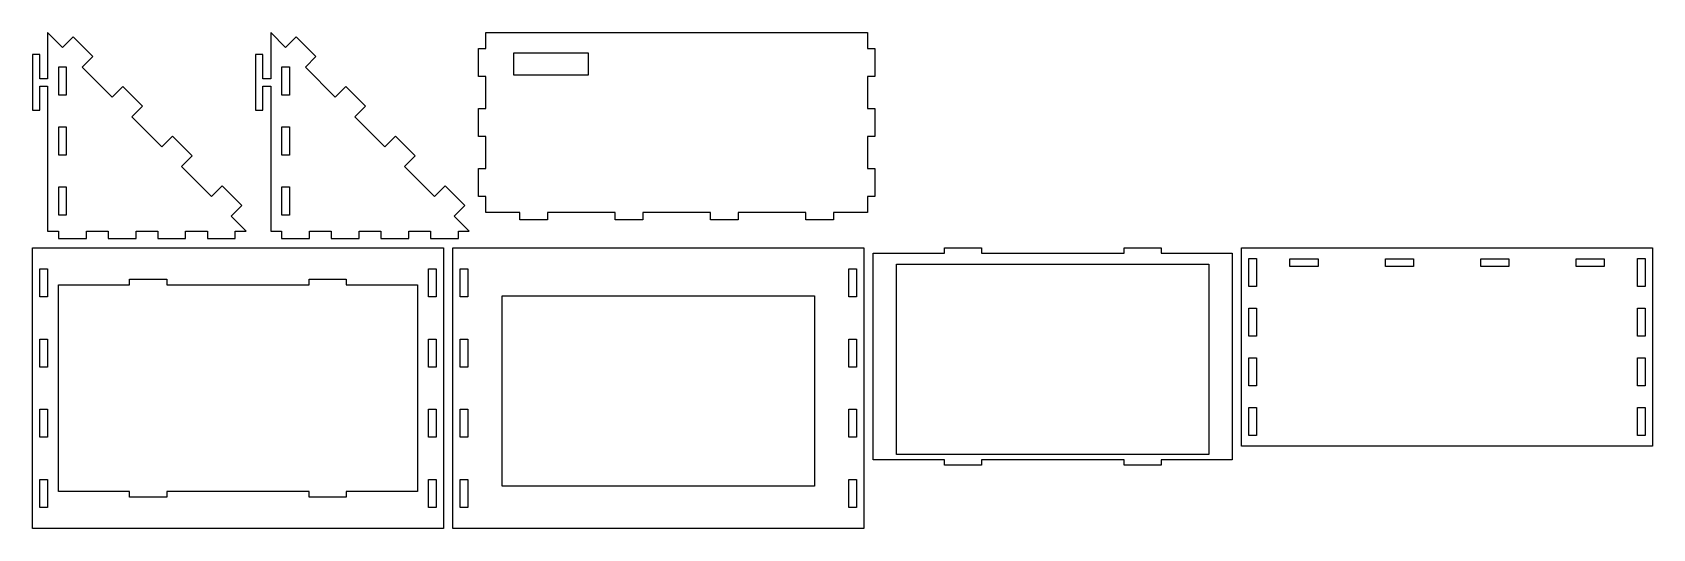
# Model space of a CAD drawing. Header units: metres. Extents: x 0 to 873, y -267 to 0.
import ezdxf

# ---------------------------------------------------------------- set-up
doc = ezdxf.new("R2010")
doc.units = ezdxf.units.M

msp = doc.modelspace()

# ---------------------------------------------------------------- linework, layer by layer
at = {"layer": 'SNIJDEN'}
for p, q in [((8.2, 0), (8.2, -24.957)), ((16.266, -8.066), (8.2, 0)), ((128.357, 0), (128.357, -24.957)), ((136.423, -8.066), (128.357, 0)), ((244.314, 0), (449.774, 0)), ((244.314, -8.659), (244.314, 0)), ((449.774, 0), (449.774, -8.659)), ((21.923, -2.409), (16.266, -8.066)), ((32.53, -13.016), (21.923, -2.409)), ((142.08, -2.409), (136.423, -8.066)), ((152.687, -13.016), (142.08, -2.409)), ((240.314, -23.659), (240.314, -8.659)), ((240.314, -8.659), (244.314, -8.659)), ((449.774, -8.659), (453.774, -8.659)), ((453.774, -8.659), (453.774, -23.659)), ((4, -11.957), (0, -11.957)), ((0, -11.957), (0, -41.957)), ((4, -24.957), (4, -11.957)), ((26.873, -18.673), (32.53, -13.016)), ((124.157, -11.957), (120.157, -11.957)), ((120.157, -11.957), (120.157, -41.957)), ((124.157, -24.957), (124.157, -11.957)), ((147.03, -18.673), (152.687, -13.016)), ((259.314, -10.957), (299.314, -10.957)), ((259.314, -22.957), (259.314, -10.957)), ((299.314, -10.957), (299.314, -22.957)), ((8.2, -24.957), (4, -24.957)), ((14.15, -18.609), (18.25, -18.609)), ((14.15, -33.709), (14.15, -18.609)), ((18.25, -18.609), (18.25, -33.709)), ((43.006, -34.806), (26.873, -18.673)), ((128.357, -24.957), (124.157, -24.957)), ((134.307, -18.609), (138.407, -18.609)), ((134.307, -33.709), (134.307, -18.609)), ((138.407, -18.609), (138.407, -33.709)), ((163.163, -34.806), (147.03, -18.673)), ((244.314, -23.659), (240.314, -23.659)), ((244.314, -40.978), (244.314, -23.659)), ((299.314, -22.957), (259.314, -22.957)), ((453.774, -23.659), (449.774, -23.659)), ((449.774, -23.659), (449.774, -40.978)), ((4, -41.957), (4, -28.957)), ((4, -28.957), (8.2, -28.957)), ((8.2, -28.957), (8.2, -106.957)), ((18.25, -33.709), (14.15, -33.709)), ((48.662, -29.149), (43.006, -34.806)), ((59.269, -39.755), (48.662, -29.149)), ((124.157, -41.957), (124.157, -28.957)), ((124.157, -28.957), (128.357, -28.957)), ((128.357, -28.957), (128.357, -106.957)), ((138.407, -33.709), (134.307, -33.709)), ((168.819, -29.149), (163.163, -34.806)), ((179.426, -39.755), (168.819, -29.149)), ((0, -41.957), (4, -41.957)), ((53.612, -45.412), (59.269, -39.755)), ((120.157, -41.957), (124.157, -41.957)), ((173.769, -45.412), (179.426, -39.755)), ((240.314, -55.978), (240.314, -40.978)), ((240.314, -40.978), (244.314, -40.978)), ((449.774, -40.978), (453.774, -40.978)), ((453.774, -40.978), (453.774, -55.978)), ((14.15, -50.928), (18.25, -50.928)), ((14.15, -66.028), (14.15, -50.928)), ((18.25, -50.928), (18.25, -66.028)), ((69.745, -61.545), (53.612, -45.412)), ((134.307, -50.928), (138.407, -50.928)), ((134.307, -66.028), (134.307, -50.928)), ((138.407, -50.928), (138.407, -66.028)), ((189.902, -61.545), (173.769, -45.412)), ((75.402, -55.888), (69.745, -61.545)), ((86.008, -66.495), (75.402, -55.888)), ((195.559, -55.888), (189.902, -61.545)), ((206.165, -66.495), (195.559, -55.888)), ((244.314, -55.978), (240.314, -55.978)), ((244.314, -73.297), (244.314, -55.978)), ((453.774, -55.978), (449.774, -55.978)), ((449.774, -55.978), (449.774, -73.297)), ((18.25, -66.028), (14.15, -66.028)), ((80.351, -72.151), (86.008, -66.495)), ((138.407, -66.028), (134.307, -66.028)), ((200.508, -72.151), (206.165, -66.495)), ((96.484, -88.284), (80.351, -72.151)), ((216.641, -88.284), (200.508, -72.151)), ((240.314, -88.297), (240.314, -73.297)), ((240.314, -73.297), (244.314, -73.297)), ((449.774, -73.297), (453.774, -73.297)), ((453.774, -73.297), (453.774, -88.297)), ((14.15, -83.247), (18.25, -83.247)), ((14.15, -98.347), (14.15, -83.247)), ((18.25, -83.247), (18.25, -98.347)), ((102.141, -82.627), (96.484, -88.284)), ((112.748, -93.234), (102.141, -82.627)), ((134.307, -83.247), (138.407, -83.247)), ((134.307, -98.347), (134.307, -83.247)), ((138.407, -83.247), (138.407, -98.347)), ((222.298, -82.627), (216.641, -88.284)), ((232.904, -93.234), (222.298, -82.627)), ((107.091, -98.891), (112.748, -93.234)), ((227.248, -98.891), (232.904, -93.234)), ((244.314, -88.297), (240.314, -88.297)), ((244.314, -96.957), (244.314, -88.297)), ((453.774, -88.297), (449.774, -88.297)), ((449.774, -88.297), (449.774, -96.957)), ((18.25, -98.347), (14.15, -98.347)), ((115.157, -106.957), (107.091, -98.891)), ((138.407, -98.347), (134.307, -98.347)), ((235.314, -106.957), (227.248, -98.891)), ((262.496, -96.957), (244.314, -96.957)), ((262.496, -100.957), (262.496, -96.957)), ((277.496, -100.957), (262.496, -100.957)), ((313.861, -96.957), (277.496, -96.957)), ((277.496, -96.957), (277.496, -100.957)), ((313.861, -100.957), (313.861, -96.957)), ((328.861, -100.957), (313.861, -100.957)), ((365.226, -96.957), (328.861, -96.957)), ((328.861, -96.957), (328.861, -100.957)), ((365.226, -100.957), (365.226, -96.957)), ((380.226, -100.957), (365.226, -100.957)), ((416.591, -96.957), (380.226, -96.957)), ((380.226, -96.957), (380.226, -100.957)), ((416.591, -100.957), (416.591, -96.957)), ((431.591, -100.957), (416.591, -100.957)), ((449.774, -96.957), (431.591, -96.957)), ((431.591, -96.957), (431.591, -100.957)), ((8.2, -106.957), (14.07, -106.957)), ((14.07, -106.957), (14.07, -110.957)), ((14.07, -110.957), (29.07, -110.957)), ((29.07, -110.957), (29.07, -106.957)), ((29.07, -106.957), (40.809, -106.957)), ((40.809, -106.957), (40.809, -110.957)), ((40.809, -110.957), (55.809, -110.957)), ((55.809, -110.957), (55.809, -106.957)), ((55.809, -106.957), (67.548, -106.957)), ((67.548, -106.957), (67.548, -110.957)), ((67.548, -110.957), (82.548, -110.957)), ((82.548, -110.957), (82.548, -106.957)), ((82.548, -106.957), (94.287, -106.957)), ((94.287, -106.957), (94.287, -110.957)), ((94.287, -110.957), (109.287, -110.957)), ((109.287, -110.957), (109.287, -106.957)), ((109.287, -106.957), (115.157, -106.957)), ((128.357, -106.957), (134.227, -106.957)), ((134.227, -106.957), (134.227, -110.957)), ((134.227, -110.957), (149.227, -110.957)), ((149.227, -110.957), (149.227, -106.957)), ((149.227, -106.957), (160.966, -106.957)), ((160.966, -106.957), (160.966, -110.957)), ((160.966, -110.957), (175.966, -110.957)), ((175.966, -110.957), (175.966, -106.957)), ((175.966, -106.957), (187.705, -106.957)), ((187.705, -106.957), (187.705, -110.957)), ((187.705, -110.957), (202.705, -110.957)), ((202.705, -110.957), (202.705, -106.957)), ((202.705, -106.957), (214.444, -106.957)), ((214.444, -106.957), (214.444, -110.957)), ((214.444, -110.957), (229.444, -110.957)), ((229.444, -110.957), (229.444, -106.957)), ((229.444, -106.957), (235.314, -106.957)), ((0, -115.957), (221.46, -115.957)), ((0, -267.217), (0, -115.957)), ((221.46, -115.957), (221.46, -267.217)), ((226.46, -115.957), (447.92, -115.957)), ((226.46, -267.217), (226.46, -115.957)), ((447.92, -115.957), (447.92, -267.217)), ((452.92, -118.957), (491.335, -118.957)), ((452.92, -230.117), (452.92, -118.957)), ((491.335, -118.957), (491.335, -115.957)), ((491.335, -115.957), (511.235, -115.957)), ((511.235, -115.957), (511.235, -118.957)), ((511.235, -118.957), (588.065, -118.957)), ((588.065, -118.957), (588.065, -115.957)), ((588.065, -115.957), (607.965, -115.957)), ((607.965, -115.957), (607.965, -118.957)), ((607.965, -118.957), (646.28, -118.957)), ((646.28, -118.957), (646.28, -230.117)), ((651.28, -115.957), (872.74, -115.957)), ((651.28, -222.914), (651.28, -115.957)), ((655.23, -121.777), (659.33, -121.777)), ((655.23, -136.877), (655.23, -121.777)), ((659.33, -121.777), (659.33, -136.877)), ((677.413, -121.907), (692.512, -121.907)), ((677.413, -126.007), (677.413, -121.907)), ((692.512, -121.907), (692.512, -126.007)), ((728.777, -121.907), (743.877, -121.907)), ((728.777, -126.007), (728.777, -121.907)), ((743.877, -121.907), (743.877, -126.007)), ((780.142, -121.907), (795.243, -121.907)), ((780.142, -126.007), (780.142, -121.907)), ((795.243, -121.907), (795.243, -126.007)), ((831.507, -121.907), (846.607, -121.907)), ((831.507, -126.007), (831.507, -121.907)), ((846.607, -121.907), (846.607, -126.007)), ((864.69, -121.777), (868.79, -121.777)), ((864.69, -136.877), (864.69, -121.777)), ((868.79, -121.777), (868.79, -136.877)), ((872.74, -115.957), (872.74, -222.914)), ((3.95, -127.314), (8.05, -127.314)), ((3.95, -142.414), (3.95, -127.314)), ((8.05, -127.314), (8.05, -142.414)), ((213.41, -127.314), (217.51, -127.314)), ((213.41, -142.414), (213.41, -127.314)), ((217.51, -127.314), (217.51, -142.414)), ((230.41, -127.314), (234.51, -127.314)), ((230.41, -142.414), (230.41, -127.314)), ((234.51, -127.314), (234.51, -142.414)), ((439.87, -127.314), (443.97, -127.314)), ((439.87, -142.414), (439.87, -127.314)), ((443.97, -127.314), (443.97, -142.414)), ((465.5, -124.787), (633.7, -124.787)), ((465.5, -227.387), (465.5, -124.787)), ((633.7, -124.787), (633.7, -227.387)), ((692.512, -126.007), (677.413, -126.007)), ((743.877, -126.007), (728.777, -126.007)), ((795.243, -126.007), (780.142, -126.007)), ((846.607, -126.007), (831.507, -126.007)), ((14, -135.957), (52.365, -135.957)), ((14, -247.217), (14, -135.957)), ((52.365, -135.957), (52.365, -132.957)), ((52.365, -132.957), (72.365, -132.957)), ((72.365, -132.957), (72.365, -135.957)), ((72.365, -135.957), (149.095, -135.957)), ((149.095, -135.957), (149.095, -132.957)), ((149.095, -132.957), (169.095, -132.957)), ((169.095, -132.957), (169.095, -135.957)), ((169.095, -135.957), (207.46, -135.957)), ((207.46, -135.957), (207.46, -247.217)), ((659.33, -136.877), (655.23, -136.877)), ((868.79, -136.877), (864.69, -136.877)), ((8.05, -142.414), (3.95, -142.414)), ((217.51, -142.414), (213.41, -142.414)), ((234.51, -142.414), (230.41, -142.414)), ((253.09, -141.837), (421.29, -141.837)), ((253.09, -244.437), (253.09, -141.837)), ((421.29, -141.837), (421.29, -244.437)), ((443.97, -142.414), (439.87, -142.414)), ((655.23, -148.516), (659.33, -148.516)), ((655.23, -163.616), (655.23, -148.516)), ((659.33, -148.516), (659.33, -163.616)), ((864.69, -148.516), (868.79, -148.516)), ((864.69, -163.616), (864.69, -148.516)), ((868.79, -148.516), (868.79, -163.616)), ((3.95, -165.129), (8.05, -165.129)), ((3.95, -180.229), (3.95, -165.129)), ((8.05, -165.129), (8.05, -180.229)), ((213.41, -165.129), (217.51, -165.129)), ((213.41, -180.229), (213.41, -165.129)), ((217.51, -165.129), (217.51, -180.229)), ((230.41, -165.129), (234.51, -165.129)), ((230.41, -180.229), (230.41, -165.129)), ((234.51, -165.129), (234.51, -180.229)), ((439.87, -165.129), (443.97, -165.129)), ((439.87, -180.229), (439.87, -165.129)), ((443.97, -165.129), (443.97, -180.229)), ((659.33, -163.616), (655.23, -163.616)), ((868.79, -163.616), (864.69, -163.616)), ((8.05, -180.229), (3.95, -180.229)), ((217.51, -180.229), (213.41, -180.229)), ((234.51, -180.229), (230.41, -180.229)), ((443.97, -180.229), (439.87, -180.229)), ((655.23, -175.255), (659.33, -175.255)), ((655.23, -190.355), (655.23, -175.255)), ((659.33, -175.255), (659.33, -190.355)), ((864.69, -175.255), (868.79, -175.255)), ((864.69, -190.355), (864.69, -175.255)), ((868.79, -175.255), (868.79, -190.355)), ((659.33, -190.355), (655.23, -190.355)), ((868.79, -190.355), (864.69, -190.355)), ((3.95, -202.944), (8.05, -202.944)), ((3.95, -218.044), (3.95, -202.944)), ((8.05, -202.944), (8.05, -218.044)), ((213.41, -202.944), (217.51, -202.944)), ((213.41, -218.044), (213.41, -202.944)), ((217.51, -202.944), (217.51, -218.044)), ((230.41, -202.944), (234.51, -202.944)), ((230.41, -218.044), (230.41, -202.944)), ((234.51, -202.944), (234.51, -218.044)), ((439.87, -202.944), (443.97, -202.944)), ((439.87, -218.044), (439.87, -202.944)), ((443.97, -202.944), (443.97, -218.044)), ((655.23, -201.994), (659.33, -201.994)), ((655.23, -217.094), (655.23, -201.994)), ((659.33, -201.994), (659.33, -217.094)), ((864.69, -201.994), (868.79, -201.994)), ((864.69, -217.094), (864.69, -201.994)), ((868.79, -201.994), (868.79, -217.094)), ((8.05, -218.044), (3.95, -218.044)), ((217.51, -218.044), (213.41, -218.044)), ((234.51, -218.044), (230.41, -218.044)), ((443.97, -218.044), (439.87, -218.044)), ((659.33, -217.094), (655.23, -217.094)), ((868.79, -217.094), (864.69, -217.094)), ((872.74, -222.914), (651.28, -222.914)), ((491.335, -230.117), (452.92, -230.117)), ((633.7, -227.387), (465.5, -227.387)), ((491.335, -233.117), (491.335, -230.117)), ((511.235, -233.117), (491.335, -233.117)), ((588.065, -230.117), (511.235, -230.117)), ((511.235, -230.117), (511.235, -233.117)), ((588.065, -233.117), (588.065, -230.117)), ((607.965, -233.117), (588.065, -233.117)), ((646.28, -230.117), (607.965, -230.117)), ((607.965, -230.117), (607.965, -233.117)), ((3.95, -240.759), (8.05, -240.759)), ((3.95, -255.859), (3.95, -240.759)), ((8.05, -240.759), (8.05, -255.859)), ((213.41, -240.759), (217.51, -240.759)), ((213.41, -255.859), (213.41, -240.759)), ((217.51, -240.759), (217.51, -255.859)), ((230.41, -240.759), (234.51, -240.759)), ((230.41, -255.859), (230.41, -240.759)), ((234.51, -240.759), (234.51, -255.859)), ((439.87, -240.759), (443.97, -240.759)), ((439.87, -255.859), (439.87, -240.759)), ((443.97, -240.759), (443.97, -255.859)), ((52.365, -247.217), (14, -247.217)), ((52.365, -250.217), (52.365, -247.217)), ((72.365, -250.217), (52.365, -250.217)), ((149.095, -247.217), (72.365, -247.217)), ((72.365, -247.217), (72.365, -250.217)), ((149.095, -250.217), (149.095, -247.217)), ((169.095, -250.217), (149.095, -250.217)), ((207.46, -247.217), (169.095, -247.217)), ((169.095, -247.217), (169.095, -250.217)), ((421.29, -244.437), (253.09, -244.437)), ((8.05, -255.859), (3.95, -255.859)), ((217.51, -255.859), (213.41, -255.859)), ((234.51, -255.859), (230.41, -255.859)), ((443.97, -255.859), (439.87, -255.859)), ((221.46, -267.217), (0, -267.217)), ((447.92, -267.217), (226.46, -267.217))]:
    msp.add_line(p, q, dxfattribs=at)

doc.saveas('drawing.dxf')
